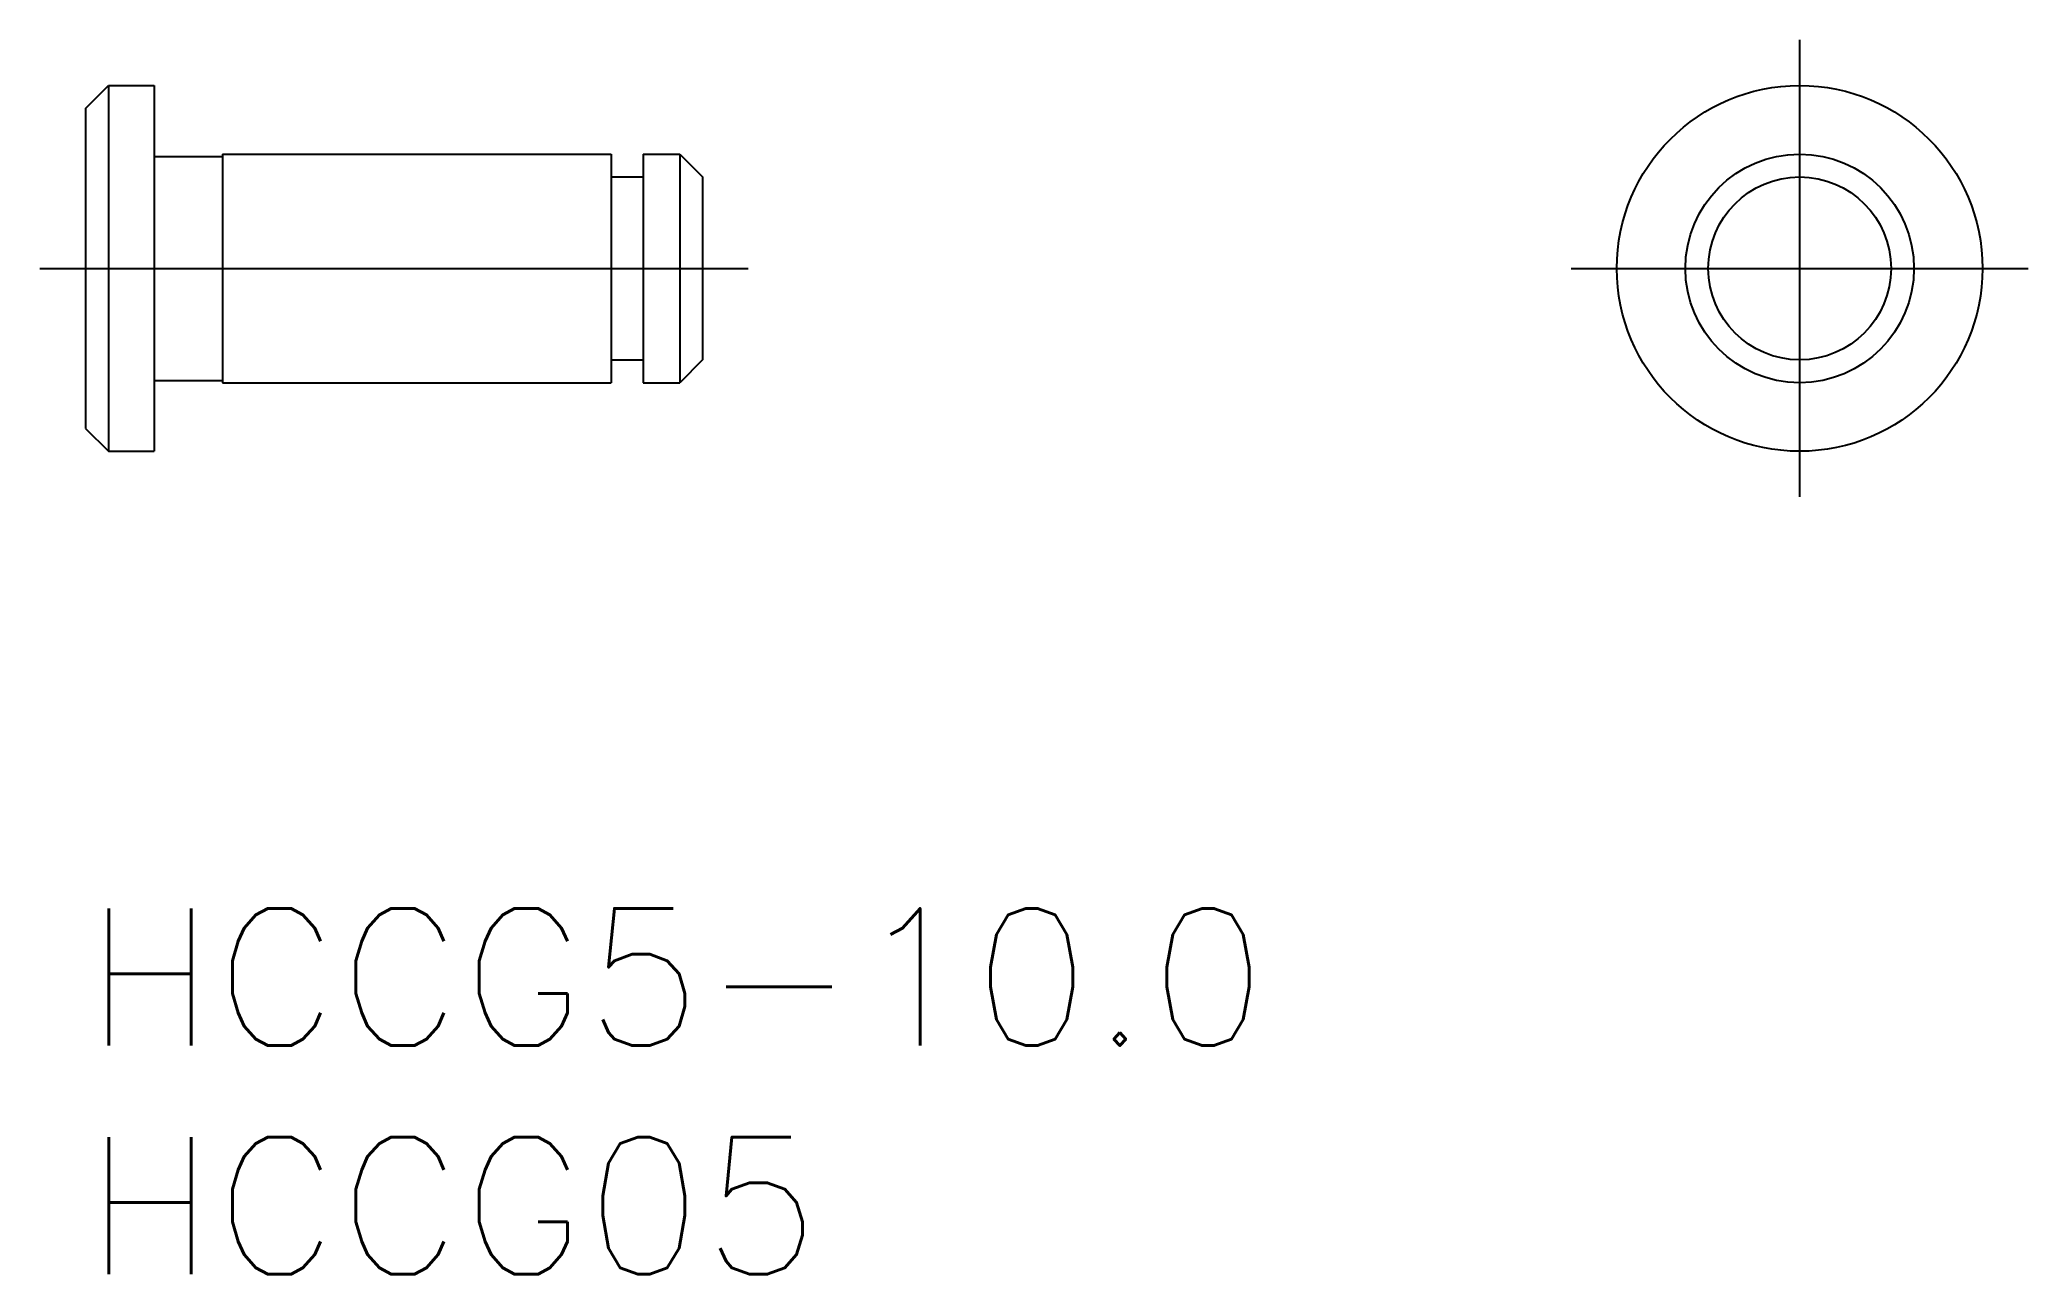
# Model space of a CAD drawing. Extents: x -1 to 42.5, y -8 to 19.
import ezdxf

# ---------------------------------------------------------------- set-up
doc = ezdxf.new("R2010")
doc.units = 0
doc.header["$LTSCALE"] = 0.5
doc.linetypes.add('CENTER', pattern=[50.8, 31.75, -6.35, 6.35, -6.35])
for name, color, linetype in [('MSM_CENTER', 1, 'CENTER'), ('MSM_CONTINUOUS', 7, 'CONTINUOUS'), ('MSM_PART_NUMBER', 7, 'CONTINUOUS')]:
    doc.layers.add(name, color=color, linetype=linetype)
doc.styles.get("Standard").update_dxf_attribs({"font": 'txt.shx', "height": 3, "bigfont": 'bigfont.shx'})

# ---------------------------------------------------------------- blocks, each defined once
blk = doc.blocks.new('*U3')
at = {"layer": 'MSM_PART_NUMBER'}
blk.add_text('HCCG5-10.0', height=3, dxfattribs=at).set_placement((0, -3))
blk = doc.blocks.new('*U4')
at = {"layer": 'MSM_PART_NUMBER'}
blk.add_text('HCCG05', height=3, dxfattribs=at).set_placement((0, -8))

msp = doc.modelspace()

# ---------------------------------------------------------------- linework, layer by layer
at = {"layer": 'MSM_CENTER'}
for p, q in [((37.5, 9), (37.5, 19)), ((-1, 14), (14.5, 14)), ((32.5, 14), (42.5, 14))]:
    msp.add_line(p, q, dxfattribs=at)
at = {"layer": 'MSM_CONTINUOUS'}
for p, q in [((0, 17.5), (0.5, 18)), ((0.5, 18), (0.5, 10)), ((0.5, 18), (1.5, 18)), ((1.5, 18), (1.5, 10)), ((0, 17.5), (0, 10.5)), ((1.5, 16.45), (3, 16.45)), ((3, 16.5), (11.5, 16.5)), ((3, 16.5), (3, 11.5)), ((4.225, 16.5), (4.225, 16.5)), ((6.65, 16.5), (6.65, 16.5)), ((11.5, 16.5), (11.5, 11.5)), ((12.2, 16.5), (12.2, 11.5)), ((12.2, 16.5), (13, 16.5)), ((12.2, 16.5), (13, 16.5)), ((13, 16.5), (13, 11.5)), ((13, 16.5), (13.5, 16)), ((11.5, 16), (12.2, 16)), ((13.5, 16), (13.5, 12)), ((11.5, 12), (12.2, 12)), ((13.5, 12), (13, 11.5)), ((1.5, 11.55), (3, 11.55)), ((3, 11.5), (11.5, 11.5)), ((12.2, 11.5), (13, 11.5)), ((12.2, 11.5), (13, 11.5)), ((0, 10.5), (0.5, 10)), ((0.5, 10), (1.5, 10))]:
    msp.add_line(p, q, dxfattribs=at)
for radius in [4, 2.5, 2]:
    msp.add_circle((37.5, 14), radius, dxfattribs=at)

# ---------------------------------------------------------------- block references
for name in ['*U3', '*U4']:
    msp.add_blockref(name, (0, 0), dxfattribs=at)

doc.saveas('drawing.dxf')
